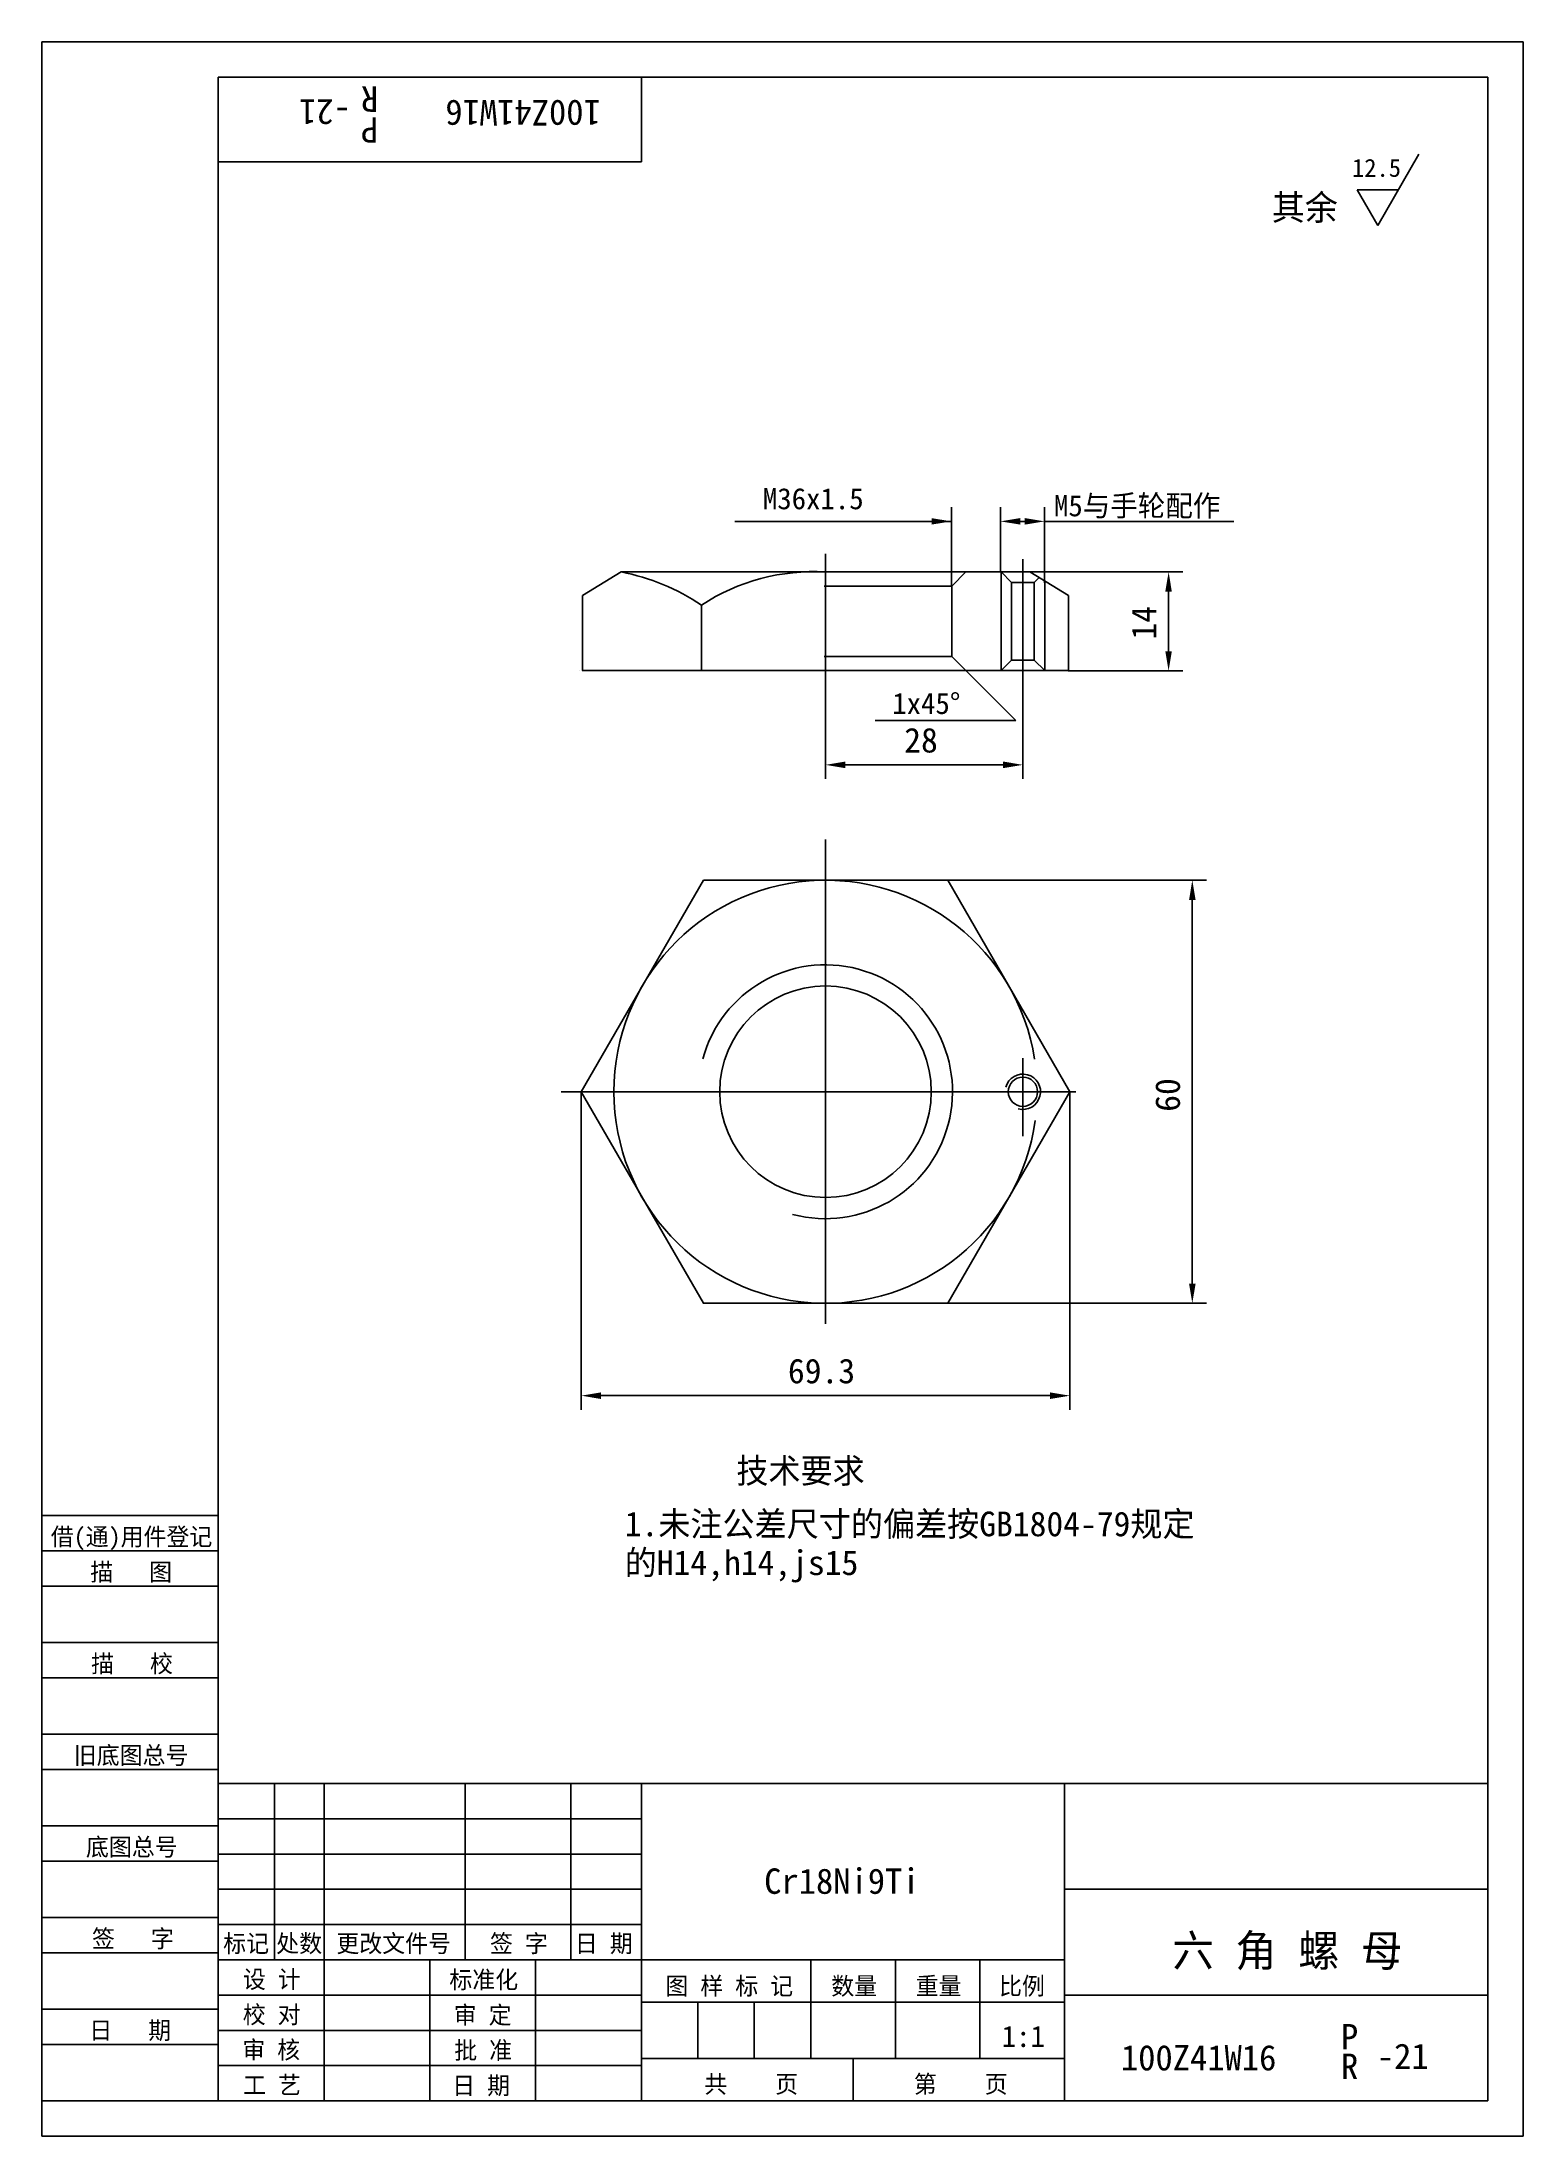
# Model space of a CAD drawing. Header units: metres. Extents: x 0 to 210, y 0 to 297.
import ezdxf

# ---------------------------------------------------------------- set-up
doc = ezdxf.new("R2010")
doc.units = ezdxf.units.M
for name, color, linetype in [('C', 6, 'Continuous'), ('D', 1, 'Continuous'), ('FL', 5, 'Continuous'), ('T', 7, 'Continuous'), ('TL', 4, 'Continuous')]:
    doc.layers.add(name, color=color, linetype=linetype)

# ---------------------------------------------------------------- blocks, each defined once
blk = doc.blocks.new('TUKUN4')
at = {"layer": 'FL'}
for p, q in [((0, 297), (0, 0)), ((210, 297), (0, 297)), ((210, 0), (210, 297)), ((0, 78), (25, 78)), ((0, 70), (25, 70)), ((0, 65), (25, 65)), ((0, 57), (25, 57)), ((0, 52), (25, 52)), ((33, 25), (33, 50)), ((40, 5), (40, 50)), ((60, 25), (60, 50)), ((75, 25), (75, 50)), ((25, 45), (85, 45)), ((0, 44), (25, 44)), ((0, 39), (25, 39)), ((25, 40), (85, 40)), ((25, 35), (85, 35)), ((0, 31), (25, 31)), ((25, 30), (85, 30)), ((0, 26), (25, 26)), ((70, 5), (70, 25)), ((0, 18), (25, 18)), ((25, 20), (85, 20)), ((25, 15), (85, 15)), ((0, 13), (25, 13)), ((25, 10), (85, 10)), ((0, 0), (210, 0))]:
    blk.add_line(p, q, dxfattribs=at)
at = {"layer": 'TL'}
for p, q in [((25, 5), (25, 292)), ((205, 292), (25, 292)), ((85, 292), (85, 280)), ((205, 5), (205, 292)), ((85, 280), (25, 280)), ((0, 88), (25, 88)), ((0, 83), (25, 83)), ((205, 50), (25, 50)), ((85, 5), (85, 50)), ((145, 5), (145, 50)), ((205, 35), (145, 35)), ((145, 25), (25, 25)), ((55, 5), (55, 25)), ((109, 11), (109, 25)), ((121, 11), (121, 25)), ((133, 11), (133, 25)), ((85, 19), (145, 19)), ((93, 11), (93, 19)), ((101, 11), (101, 19)), ((205, 20), (145, 20)), ((145, 11), (85, 11)), ((115, 5), (115, 11)), ((0, 5), (205, 5))]:
    blk.add_line(p, q, dxfattribs=at)
at = {"layer": 'T'}
for s, p in [('借(通)用件登记', (1.26, 83.76)), ('描   图', (6.86, 78.76)), ('描   校', (6.98, 65.76)), ('旧底图总号', (4.52, 52.76)), ('底图总号', (6.25, 39.76)), ('签   字', (7.1, 26.76)), ('标记', (25.71, 26.07)), ('处数', (33.22, 26.07)), ('更改文件号', (41.75, 26.07)), ('签 字', (63.53, 26.07)), ('日 期', (75.57, 26.07)), ('设 计', (28.5, 20.99)), ('标准化', (57.77, 20.93)), ('图 样 标 记', (88.4, 20.04)), ('数量', (111.92, 20.04)), ('重量', (123.88, 20.04)), ('比例', (135.7, 20.04)), ('校 对', (28.48, 15.99)), ('审 定', (58.39, 15.93)), ('日   期', (6.72, 13.76)), ('审 核', (28.41, 10.99)), ('批 准', (58.46, 10.93)), ('共    页', (93.91, 6.13)), ('第    页', (123.62, 6.13)), ('工 艺', (28.52, 5.99)), ('日 期', (58.18, 5.93))]:
    blk.add_text(s, height=2.5, dxfattribs=at).set_placement(p)

msp = doc.modelspace()

# ---------------------------------------------------------------- linework, layer by layer
at = {"layer": 'C'}
for p, q in [((111.1, 224.41), (111.1, 204.09)), ((139.08, 223.64), (139.08, 207.9)), ((111.1, 183.86), (111.1, 115.19)), ((111.1, 167.81), (111.1, 128.41)), ((139.08, 152.85), (139.08, 141.83)), ((139.08, 152.31), (139.08, 143.91)), ((73.62, 148.11), (146.61, 148.11)), ((91.4, 148.11), (130.8, 148.11)), ((134.88, 148.11), (143.28, 148.11))]:
    msp.add_line(p, q, dxfattribs=at)
at = {"layer": 'D'}
for p, q in [((195.24, 281.08), (189.39, 270.94)), ((189.39, 270.94), (186.46, 276.01)), ((186.46, 276.01), (192.32, 276.01)), ((102.76, 229), (98.25, 229)), ((102.76, 229), (128.95, 229)), ((128.95, 219.74), (128.95, 231)), ((135.92, 221.78), (135.92, 231)), ((138.72, 229), (139.35, 229)), ((142.15, 220.29), (142.15, 231)), ((142.15, 229), (160.84, 229)), ((160.84, 229), (168.97, 229)), ((135.99, 221.83), (135.99, 207.84)), ((140.06, 221.83), (161.74, 221.83)), ((142.17, 207.83), (142.17, 220.54)), ((159.74, 219.03), (159.74, 210.59)), ((139.08, 207.9), (139.08, 192.47)), ((130.99, 207.83), (138.06, 200.76)), ((145.52, 207.79), (161.74, 207.79)), ((111.1, 204.09), (111.1, 192.47)), ((138.06, 200.76), (118.15, 200.76)), ((113.9, 194.47), (136.28, 194.47)), ((128.42, 178.11), (165.1, 178.11)), ((163.1, 175.31), (163.1, 120.91)), ((76.46, 148.11), (76.46, 103.01)), ((145.74, 148.11), (145.74, 103.01)), ((128.42, 118.11), (165.1, 118.11)), ((79.26, 105.01), (142.94, 105.01))]:
    msp.add_line(p, q, dxfattribs=at)
for points in [[(126.15, 229.45), (128.95, 229), (126.15, 228.55)], [(138.72, 229.47), (138.72, 228.54), (135.92, 229)], [(139.35, 229.47), (139.35, 228.54), (142.15, 229)], [(159.27, 219.03), (160.2, 219.03), (159.74, 221.83)], [(159.27, 210.59), (160.2, 210.59), (159.74, 207.79)], [(113.9, 194.94), (113.9, 194), (111.1, 194.47)], [(136.28, 194.94), (136.28, 194), (139.08, 194.47)], [(162.64, 175.31), (163.57, 175.31), (163.1, 178.11)], [(162.64, 120.91), (163.57, 120.91), (163.1, 118.11)], [(79.26, 105.47), (79.26, 104.54), (76.46, 105.01)], [(142.94, 105.47), (142.94, 104.54), (145.74, 105.01)]]:
    msp.add_solid(points, dxfattribs=at)
at = {"layer": 'FL'}
for centre, radius in [((111.1, 148.11), 18), ((139.08, 148.11), 2.5)]:
    msp.add_arc(centre, radius, 255, 165, dxfattribs=at)
at = {"layer": 'TL'}
for p, q in [((76.63, 218.47), (82.15, 221.83)), ((86.2, 221.83), (82.14, 221.83)), ((86.2, 221.83), (91.21, 221.83)), ((91.21, 221.83), (111.29, 221.83)), ((130.99, 221.83), (110.91, 221.83)), ((128.99, 219.83), (110.91, 219.83)), ((128.99, 219.83), (130.99, 221.83)), ((128.99, 219.83), (128.99, 209.83)), ((135.99, 221.83), (130.99, 221.83)), ((135.99, 221.83), (140.06, 221.83)), ((137.49, 220.33), (135.99, 221.83)), ((137.49, 220.33), (139.08, 220.33)), ((137.49, 209.33), (137.49, 220.33)), ((140.67, 220.33), (139.08, 220.33)), ((145.57, 218.47), (140.05, 221.83)), ((140.67, 220.33), (141.37, 221.03)), ((140.67, 209.33), (140.67, 220.33)), ((76.64, 207.83), (76.64, 218.48)), ((93.5, 207.92), (93.5, 217.13)), ((145.56, 207.83), (145.56, 218.48)), ((128.99, 209.83), (110.91, 209.83)), ((130.99, 207.83), (128.99, 209.83)), ((135.99, 207.83), (137.49, 209.33)), ((137.49, 209.33), (139.08, 209.33)), ((140.67, 209.33), (139.08, 209.33)), ((142.17, 207.83), (140.67, 209.33)), ((76.26, 207.83), (76.26, 207.83)), ((80.05, 207.83), (76.6, 207.83)), ((86.2, 207.83), (80.05, 207.83)), ((91.21, 207.83), (86.2, 207.83)), ((91.21, 207.83), (111.29, 207.83)), ((130.99, 207.83), (110.91, 207.83)), ((130.99, 207.83), (135.99, 207.83)), ((135.99, 207.83), (142.15, 207.83)), ((142.15, 207.83), (145.6, 207.83))]:
    msp.add_line(p, q, dxfattribs=at)
for points in [[(93.5, 217.13, 0.1), (82.14, 221.83, 0.1)], [(111.1, 221.83, 0.16), (93.5, 217.13, 0.16)], [(126.1, 148.11, 1), (96.1, 148.11, 1), (126.1, 148.11, 1)], [(141.17, 148.11, 1), (137, 148.11, 1), (141.17, 148.11, 1)]]:
    msp.add_lwpolyline(points, format="xyb", dxfattribs=at)
msp.add_lwpolyline([(93.78, 178.11), (76.46, 148.11), (93.78, 118.11), (128.42, 118.11), (145.74, 148.11), (128.42, 178.11)], close=True, dxfattribs=at)
for start, end in [(8.88, 180), (180, 352.19)]:
    msp.add_arc((111.1, 148.11), 30, start, end, dxfattribs=at)

# ---------------------------------------------------------------- block references
at = {"layer": 'D'}
msp.add_blockref('TUKUN4', (0, 0), dxfattribs=at)

# ---------------------------------------------------------------- texts
for s, height, rotation, p in [('-21', 3.6, 180, (43.8, 288.86)), ('R', 3.6, 180, (47.69, 290.68)), ('100Z41W16', 3.6, 180, (79.24, 288.74)), ('P', 3.6, 180, (47.69, 286.29)), ('14', 3.5, 90, (157.99, 212.23)), ('60', 3.5, 90, (161.35, 145.27))]:
    msp.add_text(s, height=height, rotation=rotation, dxfattribs=at).set_placement(p)
for s, height, p in [('12.5', 2.55, (185.75, 277.86)), ('其余', 3.6, (174.37, 271.72)), ('M36x1.5', 3, (102.22, 230.72)), ('M5与手轮配作', 3, (143.49, 229.72)), ('1x45%%d', 3, (120.56, 201.68)), ('28', 3.5, (122.26, 196.22)), ('69.3', 3.5, (105.77, 106.76)), ('技术要求', 3.5, (98.45, 92.61)), ('1.未注公差尺寸的偏差按GB1804-79规定', 3.5, (82.63, 85.07)), ('的H14,h14,js15', 3.5, (82.63, 79.57)), ('Cr18Ni9Ti', 3.6, (102.4, 34.36)), ('六 角 螺 母', 4.5, (160.29, 24.06)), ('1:1', 3, (136.08, 12.64)), ('P', 3.6, (184.17, 12.3)), ('100Z41W16', 3.6, (152.98, 9.32)), ('-21', 3.6, (189.27, 9.53)), ('R', 3.6, (184.17, 8.11))]:
    msp.add_text(s, height=height, dxfattribs=at).set_placement(p)

doc.saveas('drawing.dxf')
